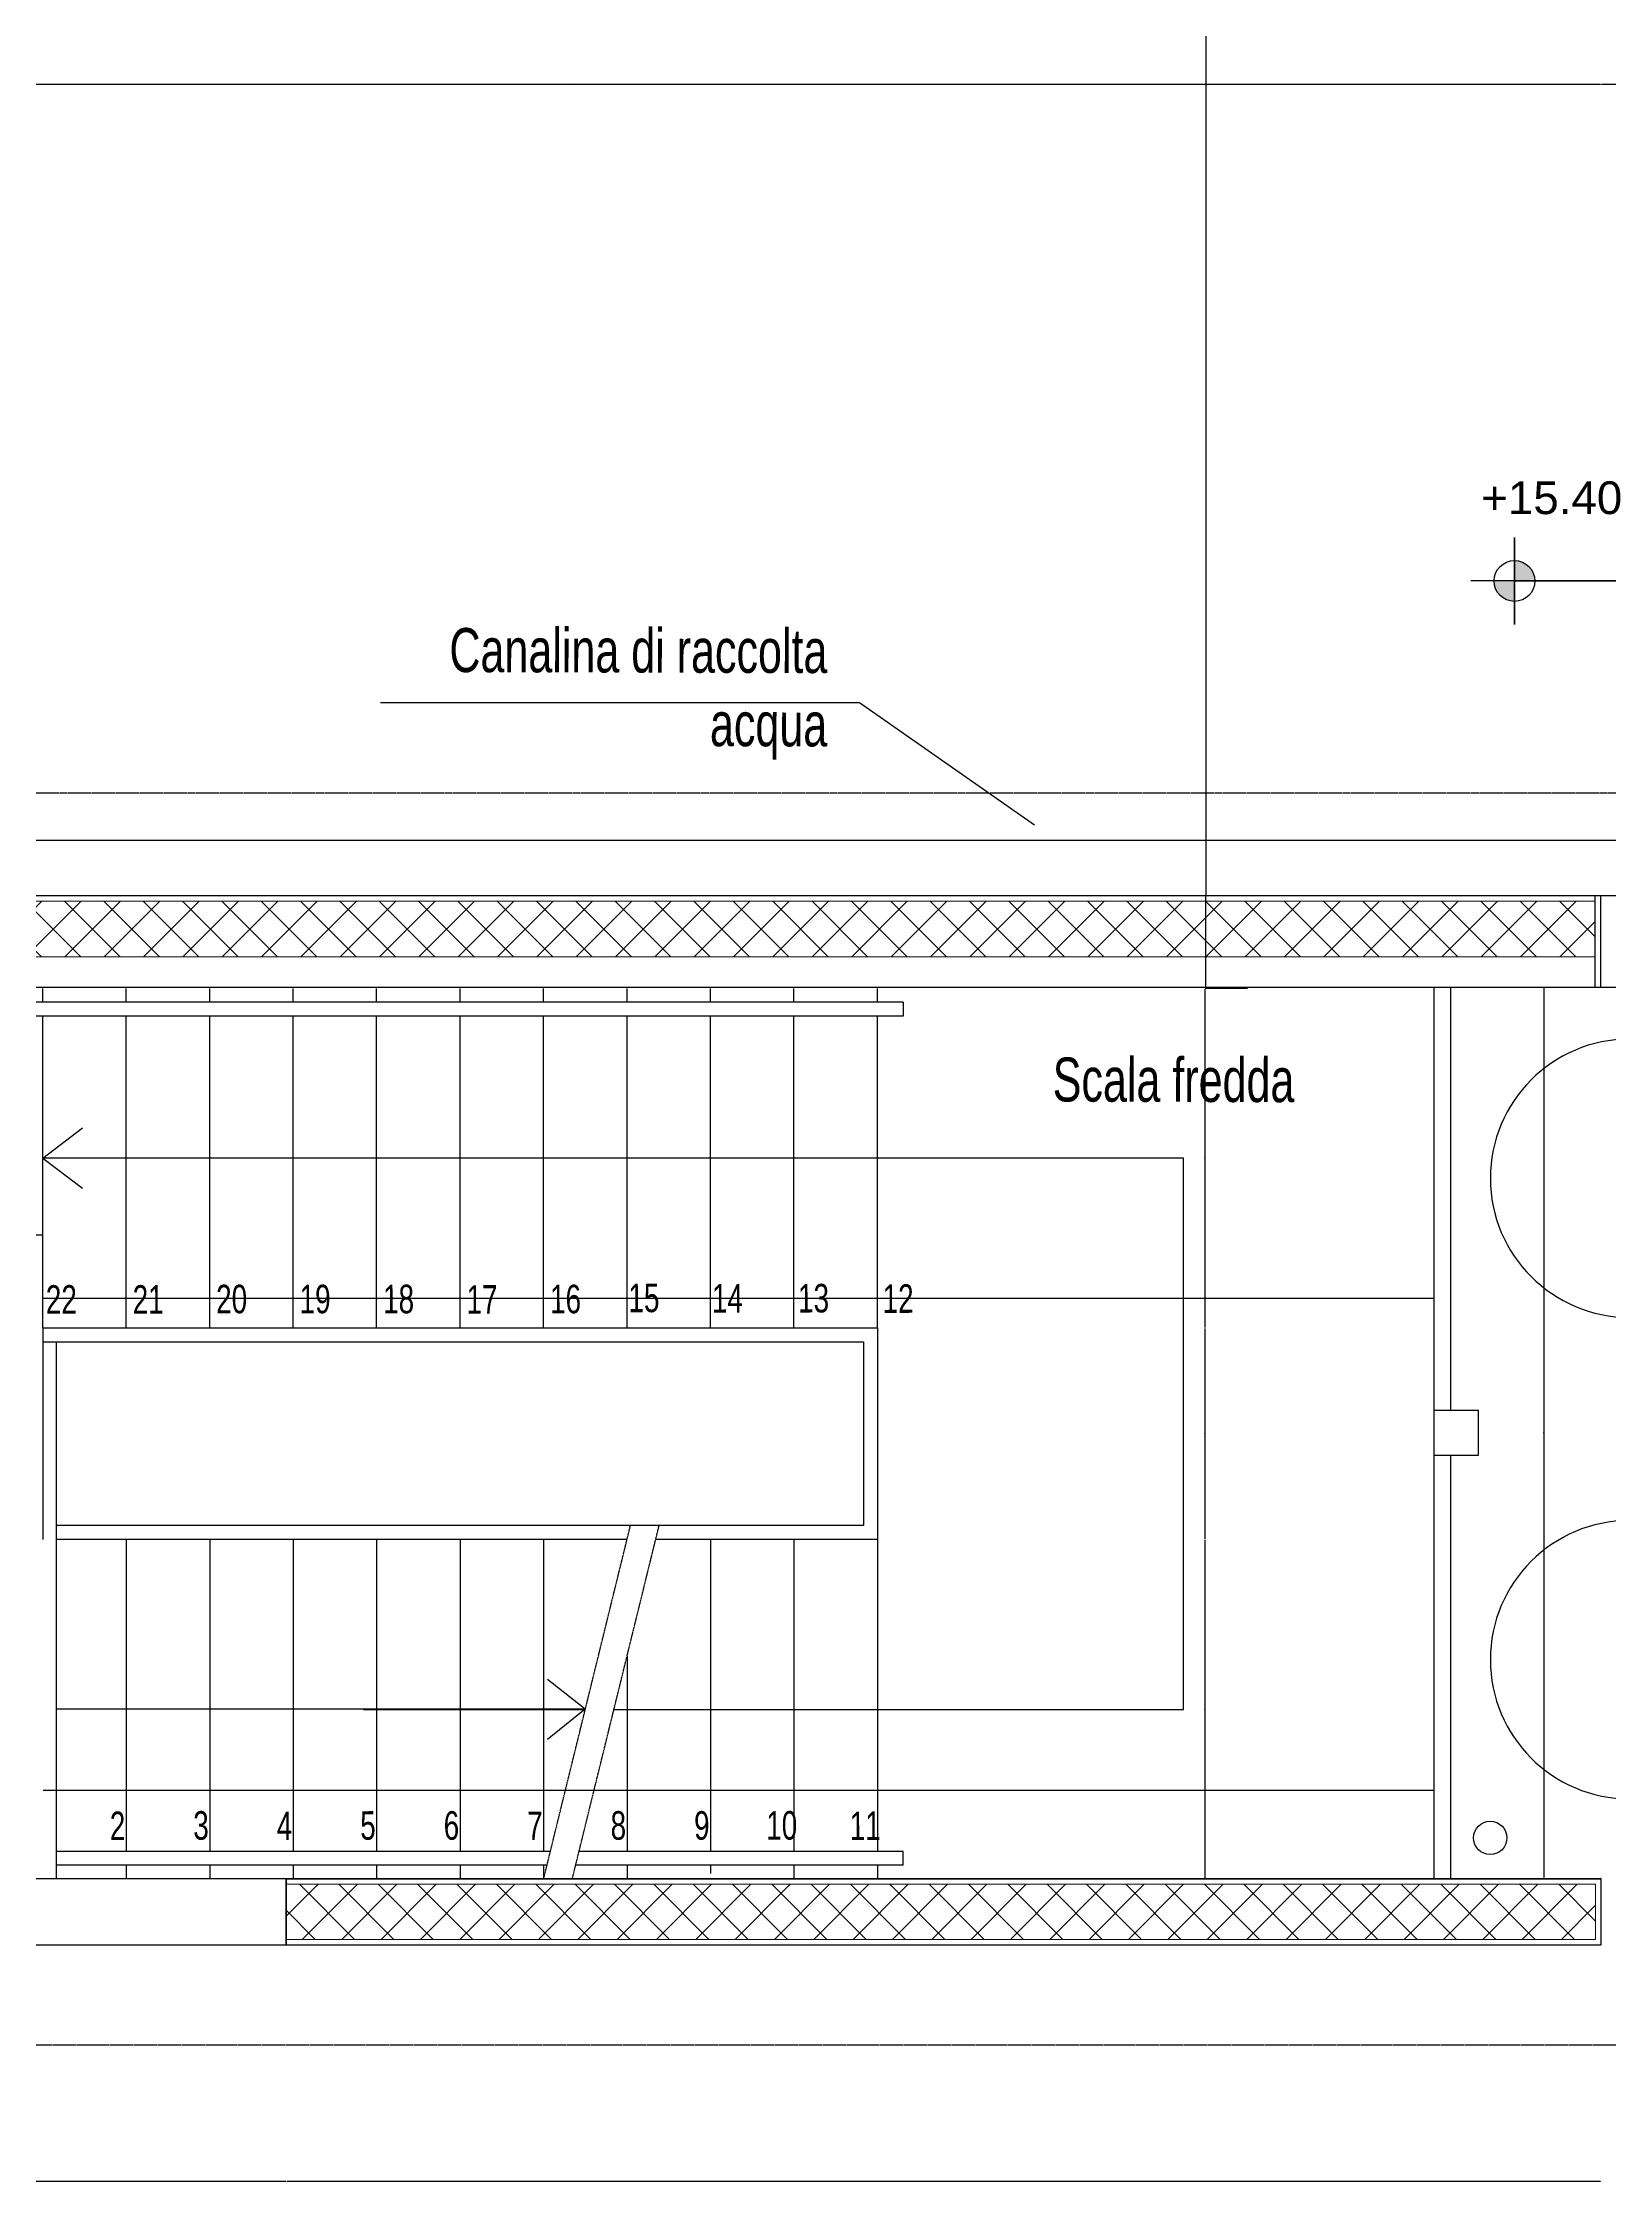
# Model space of a CAD drawing. Header units: millimetres. Extents: x -3782782348 to 131293, y -36553 to 57271.
# Drawn here: x 127922 to 128485, y -29812 to -29044 of the extents above; entities that cross this region are included whole.
import ezdxf

# ---------------------------------------------------------------- set-up
doc = ezdxf.new("R2010")
doc.units = ezdxf.units.MM
doc.header["$LTSCALE"] = 0.01
doc.linetypes.add('DASHDOT', pattern=[25.4, 12.7, -6.35, 0, -6.35])
doc.linetypes.add('HIDDEN', pattern=[0.375, 0.25, -0.125])
doc.layers.get('Defpoints').update_dxf_attribs({"color": 253})
for name, color, linetype, lineweight in [('EPC RETINI PIANO TERRENO DEFINITIVO', 4, 'Continuous', 0), ('EPC TERRENO DEFINITIVO PILASTRI', 2, 'Continuous', 0), ('X_SCALE', 1, 'Continuous', 25)]:
    doc.layers.add(name, color=color, linetype=linetype, lineweight=lineweight)
for name, color, linetype in [('X_cavedi', 1, 'Continuous'), ('X_Esterno', 8, 'Continuous'), ('X_MURI', 8, 'Continuous'), ('X_Proiezini', 1, 'Continuous'), ('X_quote 1', 253, 'Continuous'), ('X_Quote altimetriche', 5, 'Continuous'), ('X_TESTI', 253, 'Continuous')]:
    doc.layers.add(name, color=color, linetype=linetype)
doc.styles.add('QUOTE', font='simplex.shx', dxfattribs={"width": 0.7})
doc.styles.get("Standard").update_dxf_attribs({"font": 'arial.ttf'})
doc.dimstyles.get("Standard").update_dxf_attribs({"dimscale": 0, "dimtxt": 0.18, "dimasz": 0.18, "dimexe": 0.18, "dimexo": 0.0625, "dimgap": 0.09, "dimtad": 1, "dimdec": 0, "dimzin": 0, "dimdsep": 46, "dimtxsty": 'Standard', "dimcen": 0.09, "dimclrd": 256, "dimclre": 256, "dimclrt": 5, "dimadec": 0, "dimazin": 0, "dimtfac": 1, "dimtdec": 0, "dimtix": 1, "dimtofl": 0, "dimtmove": 2, "dimatfit": 3, "dimfxl": 1, "dimtolj": 1, "dimtzin": 0, "dimarcsym": 0})
pattern_1 = [(45, (126193.022, -24575), (-7.071068, 7.071068), []), (135, (126193.022, -24575), (-7.071068, -7.071068), [])]

# ---------------------------------------------------------------- blocks, each defined once
blk = doc.blocks.new('*D98')
at = {"layer": 'Defpoints', "color": 0, "transparency": 16777216}
for p in [(128461.27, -29383.08, 0), (128461.27, -29703.06, 0), (128461.27, -29703.06, 0)]:
    blk.add_point(p, dxfattribs=at)
at = {"layer": 'X_quote 1', "lineweight": -2, "transparency": 16777216}
blk.add_line((128461.27, -29383.26, 0), (128461.27, -29702.88, 0), dxfattribs=at)
at = {"layer": 'X_quote 1', "transparency": 16777216}
for points in [[(128461.24, -29383.26, 0), (128461.3, -29383.26, 0), (128461.27, -29383.08, 0)], [(128461.24, -29702.88, 0), (128461.3, -29702.88, 0), (128461.27, -29703.06, 0)]]:
    blk.add_solid(points, dxfattribs=at)
at = {"layer": 'X_quote 1', "color": 5, "transparency": 16777216, "insert": (128461.09, -29543.07, 0), "char_height": 0.18, "attachment_point": 5, "rotation": 90}
blk.add_mtext('\\A1;320', dxfattribs=at)
blk = doc.blocks.new('*D247')
at = {"layer": 'Defpoints', "color": 0, "transparency": 16777216}
for p in [(128481.75, -29058.46, 0), (127742.27, -29350.08, 0), (128481.75, -29350.08, 0)]:
    blk.add_point(p, dxfattribs=at)
at = {"layer": 'X_quote 1', "lineweight": -2, "transparency": 16777216}
blk.add_line((127742.45, -29058.46, 0), (128481.57, -29058.46, 0), dxfattribs=at)
at = {"layer": 'X_quote 1', "transparency": 16777216}
for points in [[(127742.45, -29058.43, 0), (127742.45, -29058.49, 0), (127742.27, -29058.46, 0)], [(128481.57, -29058.43, 0), (128481.57, -29058.49, 0), (128481.75, -29058.46, 0)]]:
    blk.add_solid(points, dxfattribs=at)
at = {"layer": 'X_quote 1', "color": 5, "transparency": 16777216, "insert": (128112.01, -29058.27, 0), "char_height": 0.18, "attachment_point": 5}
blk.add_mtext('\\A1;739', dxfattribs=at)
blk = doc.blocks.new('*D248')
at = {"layer": 'Defpoints', "color": 0, "transparency": 16777216}
for p in [(128551.81, -29058.46, 0), (128481.75, -29350.08, 0), (128551.81, -29351.07, 0)]:
    blk.add_point(p, dxfattribs=at)
at = {"layer": 'X_quote 1', "lineweight": -2, "transparency": 16777216}
blk.add_line((128481.93, -29058.46, 0), (128551.63, -29058.46, 0), dxfattribs=at)
at = {"layer": 'X_quote 1', "transparency": 16777216}
for points in [[(128481.93, -29058.43, 0), (128481.93, -29058.49, 0), (128481.75, -29058.46, 0)], [(128551.63, -29058.43, 0), (128551.63, -29058.49, 0), (128551.81, -29058.46, 0)]]:
    blk.add_solid(points, dxfattribs=at)
at = {"layer": 'X_quote 1', "color": 5, "transparency": 16777216, "insert": (128516.78, -29058.27, 0), "char_height": 0.18, "attachment_point": 5}
blk.add_mtext('\\A1;70', dxfattribs=at)
blk = doc.blocks.new('*D323')
at = {"layer": 'Defpoints', "color": 0, "transparency": 16777216}
for p in [(127909.25, -29727.06, 0), (128009.25, -29727.06), (128009.25, -29811.93)]:
    blk.add_point(p, dxfattribs=at)
at = {"layer": 'X_quote 1', "lineweight": -2, "transparency": 16777216}
blk.add_line((127909.43, -29811.93), (128009.07, -29811.93), dxfattribs=at)
at = {"layer": 'X_quote 1', "transparency": 16777216}
for points in [[(127909.43, -29811.9), (127909.43, -29811.96), (127909.25, -29811.93)], [(128009.07, -29811.9), (128009.07, -29811.96), (128009.25, -29811.93)]]:
    blk.add_solid(points, dxfattribs=at)
at = {"layer": 'X_quote 1', "color": 5, "transparency": 16777216, "insert": (127959.25, -29811.75), "char_height": 0.18, "attachment_point": 5}
blk.add_mtext('\\A1;100', dxfattribs=at)
blk = doc.blocks.new('*D324')
at = {"layer": 'Defpoints', "color": 0, "transparency": 16777216}
for p in [(128009.25, -29727.06), (128481.8, -29727.06), (128481.8, -29811.93)]:
    blk.add_point(p, dxfattribs=at)
at = {"layer": 'X_quote 1', "lineweight": -2, "transparency": 16777216}
blk.add_line((128009.43, -29811.93), (128481.62, -29811.93), dxfattribs=at)
at = {"layer": 'X_quote 1', "transparency": 16777216}
for points in [[(128009.43, -29811.9), (128009.43, -29811.96), (128009.25, -29811.93)], [(128481.62, -29811.9), (128481.62, -29811.96), (128481.8, -29811.93)]]:
    blk.add_solid(points, dxfattribs=at)
at = {"layer": 'X_quote 1', "color": 5, "transparency": 16777216, "insert": (128245.52, -29811.75), "char_height": 0.18, "attachment_point": 5}
blk.add_mtext('\\A1;473', dxfattribs=at)
blk = doc.blocks.new('*D163')
at = {"layer": 'Defpoints', "color": 0, "transparency": 16777216}
for p in [(128322.22, -29383.4), (128322.21, -29505.35), (128339.44, -29505.35, 0)]:
    blk.add_point(p, dxfattribs=at)
at = {"layer": 'X_quote 1', "lineweight": -2, "transparency": 16777216}
blk.add_line((128339.44, -29383.58, 0), (128339.44, -29505.17, 0), dxfattribs=at)
at = {"layer": 'X_quote 1', "transparency": 16777216}
for points in [[(128339.41, -29383.58, 0), (128339.47, -29383.58, 0), (128339.44, -29383.4, 0)], [(128339.41, -29505.17, 0), (128339.47, -29505.17, 0), (128339.44, -29505.35, 0)]]:
    blk.add_solid(points, dxfattribs=at)
at = {"layer": 'X_quote 1', "color": 5, "transparency": 16777216, "insert": (128339.26, -29444.37, 0), "char_height": 0.18, "attachment_point": 5, "rotation": 90}
blk.add_mtext('\\A1;122', dxfattribs=at)
blk = doc.blocks.new('*D164')
at = {"layer": 'Defpoints', "color": 0, "transparency": 16777216}
for p in [(128322.21, -29505.35), (128339.44, -29581.38), (128339.44, -29581.38, 0)]:
    blk.add_point(p, dxfattribs=at)
at = {"layer": 'X_quote 1', "lineweight": -2, "transparency": 16777216}
blk.add_line((128339.44, -29505.53, 0), (128339.44, -29581.2, 0), dxfattribs=at)
at = {"layer": 'X_quote 1', "transparency": 16777216}
for points in [[(128339.41, -29505.53, 0), (128339.47, -29505.53, 0), (128339.44, -29505.35, 0)], [(128339.41, -29581.2, 0), (128339.47, -29581.2, 0), (128339.44, -29581.38, 0)]]:
    blk.add_solid(points, dxfattribs=at)
at = {"layer": 'X_quote 1', "color": 5, "transparency": 16777216, "insert": (128339.26, -29543.36, 0), "char_height": 0.18, "attachment_point": 5, "rotation": 90}
blk.add_mtext('\\A1;76', dxfattribs=at)
blk = doc.blocks.new('*D165')
at = {"layer": 'Defpoints', "color": 0, "transparency": 16777216}
for p in [(128339.44, -29581.38), (128339.44, -29703.28), (128339.44, -29703.28, 0)]:
    blk.add_point(p, dxfattribs=at)
at = {"layer": 'X_quote 1', "lineweight": -2, "transparency": 16777216}
blk.add_line((128339.44, -29581.56, 0), (128339.44, -29703.1, 0), dxfattribs=at)
at = {"layer": 'X_quote 1', "transparency": 16777216}
for points in [[(128339.41, -29581.56, 0), (128339.47, -29581.56, 0), (128339.44, -29581.38, 0)], [(128339.41, -29703.1, 0), (128339.47, -29703.1, 0), (128339.44, -29703.28, 0)]]:
    blk.add_solid(points, dxfattribs=at)
at = {"layer": 'X_quote 1', "color": 5, "transparency": 16777216, "insert": (128339.26, -29642.33, 0), "char_height": 0.18, "attachment_point": 5, "rotation": 90}
blk.add_mtext('\\A1;122', dxfattribs=at)
blk = doc.blocks.new('*D167')
at = {"layer": 'Defpoints', "color": 0, "transparency": 16777216}
for p in [(128221.74, -29671.49), (128421.75, -29671.47), (128421.75, -29671.49, 0)]:
    blk.add_point(p, dxfattribs=at)
at = {"layer": 'X_quote 1', "lineweight": -2, "transparency": 16777216}
blk.add_line((128221.92, -29671.49, 0), (128421.57, -29671.49, 0), dxfattribs=at)
at = {"layer": 'X_quote 1', "transparency": 16777216}
for points in [[(128221.92, -29671.46, 0), (128221.92, -29671.52, 0), (128221.74, -29671.49, 0)], [(128421.57, -29671.46, 0), (128421.57, -29671.52, 0), (128421.75, -29671.49, 0)]]:
    blk.add_solid(points, dxfattribs=at)
at = {"layer": 'X_quote 1', "color": 5, "transparency": 16777216, "insert": (128321.74, -29671.3, 0), "char_height": 0.18, "attachment_point": 5}
blk.add_mtext('\\A1;200', dxfattribs=at)
blk = doc.blocks.new('*D168')
at = {"layer": 'Defpoints', "color": 0, "transparency": 16777216}
for p in [(127921.74, -29383.08), (128221.74, -29494.71, 0), (128221.74, -29494.72)]:
    blk.add_point(p, dxfattribs=at)
at = {"layer": 'X_quote 1', "lineweight": -2, "transparency": 16777216}
blk.add_line((127921.92, -29494.71, 0), (128221.56, -29494.71, 0), dxfattribs=at)
at = {"layer": 'X_quote 1', "transparency": 16777216}
for points in [[(127921.92, -29494.68, 0), (127921.92, -29494.74, 0), (127921.74, -29494.71, 0)], [(128221.56, -29494.68, 0), (128221.56, -29494.74, 0), (128221.74, -29494.71, 0)]]:
    blk.add_solid(points, dxfattribs=at)
at = {"layer": 'X_quote 1', "color": 5, "transparency": 16777216, "insert": (128071.74, -29494.53, 0), "char_height": 0.18, "attachment_point": 5}
blk.add_mtext('\\A1;300', dxfattribs=at)
blk = doc.blocks.new('*D169')
at = {"layer": 'Defpoints', "color": 0, "transparency": 16777216}
for p in [(128221.74, -29494.72), (128421.74, -29494.7), (128421.74, -29494.71, 0)]:
    blk.add_point(p, dxfattribs=at)
at = {"layer": 'X_quote 1', "lineweight": -2, "transparency": 16777216}
blk.add_line((128221.92, -29494.71, 0), (128421.56, -29494.71, 0), dxfattribs=at)
at = {"layer": 'X_quote 1', "transparency": 16777216}
for points in [[(128221.92, -29494.68, 0), (128221.92, -29494.74, 0), (128221.74, -29494.71, 0)], [(128421.56, -29494.68, 0), (128421.56, -29494.74, 0), (128421.74, -29494.71, 0)]]:
    blk.add_solid(points, dxfattribs=at)
at = {"layer": 'X_quote 1', "color": 5, "transparency": 16777216, "insert": (128321.74, -29494.53, 0), "char_height": 0.18, "attachment_point": 5}
blk.add_mtext('\\A1;200', dxfattribs=at)
blk = doc.blocks.new('*D170')
at = {"layer": 'Defpoints', "color": 0, "transparency": 16777216}
for p in [(127921.74, -29656.49), (128221.74, -29656.49), (128221.74, -29671.49, 0)]:
    blk.add_point(p, dxfattribs=at)
at = {"layer": 'X_quote 1', "lineweight": -2, "transparency": 16777216}
blk.add_line((127921.92, -29671.49, 0), (128221.56, -29671.49, 0), dxfattribs=at)
at = {"layer": 'X_quote 1', "transparency": 16777216}
for points in [[(127921.92, -29671.46, 0), (127921.92, -29671.52, 0), (127921.74, -29671.49, 0)], [(128221.56, -29671.46, 0), (128221.56, -29671.52, 0), (128221.74, -29671.49, 0)]]:
    blk.add_solid(points, dxfattribs=at)
at = {"layer": 'X_quote 1', "color": 5, "transparency": 16777216, "insert": (128071.74, -29671.3, 0), "char_height": 0.18, "attachment_point": 5}
blk.add_mtext('\\A1;300', dxfattribs=at)
blk = doc.blocks.new('*D302')
at = {"layer": 'Defpoints', "color": 0, "transparency": 16777216}
for p in [(127774.27, -29383.08, 0), (127921.74, -29383.08), (127921.74, -29471.86)]:
    blk.add_point(p, dxfattribs=at)
at = {"layer": 'X_quote 1', "lineweight": -2, "transparency": 16777216}
blk.add_line((127774.45, -29471.86), (127921.56, -29471.86), dxfattribs=at)
at = {"layer": 'X_quote 1', "transparency": 16777216}
for points in [[(127774.45, -29471.83), (127774.45, -29471.89), (127774.27, -29471.86)], [(127921.56, -29471.83), (127921.56, -29471.89), (127921.74, -29471.86)]]:
    blk.add_solid(points, dxfattribs=at)
at = {"layer": 'X_quote 1', "color": 5, "transparency": 16777216, "insert": (127848, -29471.68), "char_height": 0.18, "attachment_point": 5}
blk.add_mtext('\\A1;147', dxfattribs=at)
blk = doc.blocks.new('*D201')
at = {"layer": 'Defpoints', "color": 0, "transparency": 16777216}
for p in [(128339.76, -29350.08), (128354.82, -29350.08, 0), (128354.82, -29383.4)]:
    blk.add_point(p, dxfattribs=at)
at = {"layer": 'X_quote 1', "lineweight": -2, "transparency": 16777216}
for p, q in [((128354.76, -29350.08), (128339.58, -29350.08)), ((128339.76, -29383.22), (128339.76, -29350.26)), ((128354.76, -29383.4), (128339.58, -29383.4))]:
    blk.add_line(p, q, dxfattribs=at)
at = {"layer": 'X_quote 1', "transparency": 16777216}
for points in [[(128339.73, -29350.26), (128339.79, -29350.26), (128339.76, -29350.08)], [(128339.73, -29383.22), (128339.79, -29383.22), (128339.76, -29383.4)]]:
    blk.add_solid(points, dxfattribs=at)
at = {"layer": 'X_quote 1', "color": 5, "transparency": 16777216, "insert": (128339.58, -29366.74), "char_height": 0.18, "attachment_point": 5, "rotation": 90}
blk.add_mtext('\\A1;33', dxfattribs=at)
blk = doc.blocks.new('quota altim')
at = {"layer": 'X_Quote altimetriche', "ltscale": 4}
h = blk.add_hatch(color=256, dxfattribs=at)
h.paths.add_polyline_path([(0, 18.7), (0, 0), (18.7, 0, 0.414214)])
h.paths.add_polyline_path([(0, 0), (-18.7, 0, 0.414214), (0, -18.7)])
blk.add_lwpolyline([(0, 0), (0, 40), (0, 40), (0, -40), (0, -40), (0, 0), (40, 0), (149.3, 0), (0, 0), (-40, 0), (-40, 0)], dxfattribs=at)
blk.add_circle((0, 0), 18.7, dxfattribs=at)
blk = doc.blocks.new('*D408')
at = {"layer": 'Defpoints', "color": 0, "transparency": 16777216}
for p in [(128354.76, -24531.1, 0), (128339.76, -29350.08), (128354.76, -29350.08, 0)]:
    blk.add_point(p, dxfattribs=at)
at = {"layer": 'X_quote 1', "lineweight": -2, "transparency": 16777216}
for p, q in [((128354.7, -24531.1), (128339.58, -24531.1)), ((128339.76, -24531.28), (128339.76, -29349.9)), ((128354.7, -29350.08), (128339.58, -29350.08))]:
    blk.add_line(p, q, dxfattribs=at)
at = {"layer": 'X_quote 1', "transparency": 16777216}
for points in [[(128339.73, -24531.28), (128339.79, -24531.28), (128339.76, -24531.1)], [(128339.73, -29349.9), (128339.79, -29349.9), (128339.76, -29350.08)]]:
    blk.add_solid(points, dxfattribs=at)
at = {"layer": 'X_quote 1', "color": 5, "transparency": 16777216, "insert": (128339.58, -26940.59), "char_height": 0.18, "attachment_point": 5, "rotation": 90}
blk.add_mtext('\\A1;4819', dxfattribs=at)

msp = doc.modelspace()

# ---------------------------------------------------------------- hatches: boundary and pattern name
at = {"layer": 'EPC RETINI PIANO TERRENO DEFINITIVO'}
h = msp.add_hatch(dxfattribs=at)
h.set_pattern_fill('_USER', color=256, scale=10, angle=45, style=0, double=1, pattern_type=0)
h.set_pattern_definition(pattern_1)
h.paths.add_polyline_path([(128479.75, -29352.05), (127744.17, -29352.05), (127744.17, -29355.41), (127758.04, -29355.41, -0.414214), (127764.16, -29361.52, -0.414214), (127758.04, -29367.63), (127744.17, -29367.63), (127744.17, -29372.05), (128479.75, -29372.05)])
h = msp.add_hatch(dxfattribs=at)
h.set_pattern_fill('_USER', color=256, scale=10, angle=45, style=0, double=1, pattern_type=0)
h.set_pattern_definition(pattern_1)
h.paths.add_polyline_path([(128479.75, -29705.28), (128009.25, -29705.28), (128009.25, -29725.06), (128011.38, -29725.06), (128479.75, -29725.06)])
h.paths.add_polyline_path([(127909.25, -29705.28), (127744.27, -29705.28), (127744.27, -29725.06), (127909.25, -29725.06)])

# ---------------------------------------------------------------- linework, layer by layer
at = {"layer": 'EPC TERRENO DEFINITIVO PILASTRI'}
for p, q in [((127744.17, -29352.05, 0), (128479.75, -29352.05, 0)), ((128479.75, -29352.05, 0), (128479.75, -29372.05, 0)), ((127744.17, -29372.05, 0), (128479.75, -29372.05, 0))]:
    msp.add_line(p, q, dxfattribs=at)
msp.add_lwpolyline([(128479.8, -29705.28), (128009.25, -29705.28), (128009.25, -29725.06), (128011.38, -29725.06), (128479.8, -29725.06)], close=True, dxfattribs=at)
at = {"layer": 'X_cavedi'}
for centre in [(128442, -29688.6, 0), (128442, -29688.61, 0)]:
    msp.add_circle(centre, 6, dxfattribs=at)
for centre in [(128492.04, -29451.57, 0), (128492.04, -29624.57, 0)]:
    msp.add_arc(centre, 50, 90, 270, dxfattribs=at)
at = {"layer": 'X_Esterno', "elevation": 0}
msp.add_lwpolyline([(127742.27, -29330.08), (128531.81, -29330.08), (128531.81, -24549.36), (128234.2, -24549.36)], dxfattribs=at)
at = {"layer": 'X_MURI', "ltscale": 30}
for p, q in [((128481.75, -29350.08, 0), (127742.27, -29350.08, 0)), ((128479.75, -29383.08, 0), (128479.75, -29350.08, 0)), ((128481.75, -29383.08, 0), (128481.75, -29350.08, 0)), ((128481.75, -29383.08, 0), (127774.27, -29383.08, 0))]:
    msp.add_line(p, q, dxfattribs=at)
at = {"layer": 'X_MURI', "color": 253}
for p, q in [((128009.25, -29727.06, 0), (128009.25, -29703.28, 0)), ((128009.25, -29703.28, 0), (128481.8, -29703.28, 0)), ((128481.75, -29703.06, 0), (128481.8, -29703.06, 0)), ((128481.8, -29727.06, 0), (128481.8, -29703.28, 0)), ((128009.25, -29727.06, 0), (128481.8, -29727.06, 0))]:
    msp.add_line(p, q, dxfattribs=at)
at = {"layer": 'X_MURI', "ltscale": 2}
msp.add_lwpolyline([(128481.8, -29703.28), (128009.25, -29703.28), (128009.25, -29727.06), (128013.38, -29727.06), (128481.8, -29727.06)], close=True, dxfattribs=at)
at = {"layer": 'X_Proiezini', "linetype": 'HIDDEN', "ltscale": 100}
for p, q in [((127671.2, -29313.04, 0), (128534.3, -29313.04, 0)), ((128534.3, -29763.04, 0), (127671.2, -29763.04, 0))]:
    msp.add_line(p, q, dxfattribs=at)
at = {"layer": 'X_Proiezini', "ltscale": 0.5}
for p, q in [((128581.81, -29350.08, 0), (128481.75, -29350.08, 0)), ((128611.81, -29383.08, 0), (128481.75, -29383.08, 0)), ((128009.25, -29703.28, 0), (127909.25, -29703.28, 0)), ((127909.25, -29727.06, 0), (128013.38, -29727.06, 0))]:
    msp.add_line(p, q, dxfattribs=at)
at = {"layer": 'X_SCALE', "ltscale": 0.5}
for p, q in [((128102.97, -29388.29), (127910.82, -29388.29)), ((127921.74, -29388.29), (127921.74, -29383.4)), ((127921.74, -29388.29), (127921.74, -29383.4)), ((127951.74, -29388.29), (127951.74, -29383.4)), ((127981.74, -29388.29), (127981.74, -29383.4)), ((128011.74, -29388.29), (128011.74, -29383.4)), ((128041.74, -29388.29), (128041.74, -29383.4)), ((128071.74, -29388.29), (128071.74, -29383.4)), ((128101.74, -29388.29), (128101.74, -29383.4)), ((128230.98, -29388.29), (128102.97, -29388.29)), ((128131.74, -29388.29), (128131.74, -29383.4)), ((128161.74, -29388.29), (128161.74, -29383.4)), ((128191.74, -29388.29), (128191.74, -29383.4)), ((128221.74, -29388.29), (128221.74, -29383.4)), ((128230.98, -29388.29), (128230.98, -29393.29)), ((128421.74, -29383.08, 0), (128421.75, -29703.08, 0)), ((128427.74, -29383.08, 0), (128427.74, -29535.08, 0)), ((128104.2, -29393.29), (127910.82, -29393.29)), ((127921.74, -29505.35), (127921.74, -29393.29)), ((127921.74, -29505.35), (127921.74, -29393.29)), ((127951.74, -29505.35), (127951.74, -29393.29)), ((127981.74, -29505.35), (127981.74, -29393.29)), ((128011.74, -29505.35), (128011.74, -29393.29)), ((128041.74, -29505.35), (128041.74, -29393.29)), ((128071.74, -29505.35), (128071.74, -29393.29)), ((128101.74, -29505.35), (128101.74, -29393.29)), ((128230.98, -29393.29), (128104.2, -29393.29)), ((128131.74, -29505.35), (128131.74, -29393.29)), ((128161.74, -29505.35), (128161.74, -29393.29)), ((128191.74, -29505.35), (128191.74, -29393.29)), ((128221.74, -29505.35), (128221.74, -29393.29)), ((127921.74, -29505.35), (128221.74, -29505.35, 0)), ((127921.74, -29505.35), (127921.74, -29581.38)), ((128221.74, -29505.35, 0), (128221.74, -29581.38, 0)), ((127921.74, -29510.35), (128216.74, -29510.35, 0)), ((127926.74, -29703.28), (127926.74, -29510.35)), ((128216.74, -29510.35, 0), (128216.74, -29576.38, 0)), ((128427.74, -29551.08, 0), (128427.75, -29703.08, 0)), ((128053.29, -29576.38), (127926.74, -29576.38)), ((128131.74, -29581.38), (127926.74, -29581.38)), ((127951.74, -29581.38), (127951.74, -29693.43)), ((127981.74, -29581.38), (127981.74, -29693.43)), ((128011.74, -29581.38), (128011.74, -29693.43)), ((128041.74, -29581.38), (128041.74, -29581.47)), ((128041.74, -29581.38), (128041.74, -29693.43)), ((128216.74, -29576.38, 0), (128053.29, -29576.38)), ((128071.74, -29581.38), (128071.74, -29693.43)), ((128101.74, -29581.38), (128101.74, -29693.43)), ((128131.74, -29581.38), (128131.74, -29581.38)), ((128221.74, -29581.38, 0), (128142.04, -29581.38)), ((128161.74, -29581.38), (128161.74, -29693.43)), ((128191.74, -29581.38), (128191.74, -29693.43)), ((128221.74, -29581.38), (128221.74, -29693.43)), ((128131.74, -29623.27), (128131.74, -29693.43)), ((128104.2, -29693.43), (127926.74, -29693.43)), ((127926.74, -29698.43), (127926.74, -29693.43)), ((128230.98, -29693.43), (128114.5, -29693.43)), ((128230.98, -29698.43), (128230.98, -29693.43)), ((128102.97, -29698.43), (127926.74, -29698.43)), ((127951.74, -29698.43), (127951.74, -29703.42)), ((127951.74, -29698.43), (127951.74, -29703.43)), ((127951.74, -29698.43), (127951.74, -29703.43)), ((127981.74, -29698.43), (127981.74, -29703.43)), ((128011.74, -29698.43), (128011.74, -29703.43)), ((128041.74, -29698.43), (128041.74, -29703.43)), ((128071.74, -29698.43), (128071.74, -29703.43)), ((128101.74, -29698.43), (128101.74, -29703.43)), ((128230.98, -29698.43), (128113.27, -29698.43)), ((128131.74, -29698.43), (128131.74, -29703.43)), ((128161.74, -29698.43), (128161.74, -29701.38)), ((128191.74, -29698.43), (128191.74, -29703.44)), ((128221.74, -29698.43), (128221.74, -29703.45))]:
    msp.add_line(p, q, dxfattribs=at)
for points in [[(127921.74, -29444.4), (127936.07, -29433.51)], [(128127.03, -29642.43), (128331.74, -29642.43), (128331.74, -29444.4), (127921.74, -29444.4)], [(127921.74, -29444.4), (127936.07, -29455.14)], [(128116.73, -29642.39), (128103.19, -29631.66)], [(128116.74, -29642.4), (127926.74, -29642.4)], [(128037.05, -29642.43), (128116.73, -29642.43)], [(128116.73, -29642.39), (128103.19, -29653.29)]]:
    msp.add_lwpolyline(points, dxfattribs=at)
at = {"layer": 'X_SCALE', "ltscale": 0.5, "elevation": 0}
msp.add_lwpolyline([(128421.74, -29551.08), (128437.74, -29551.08), (128437.74, -29535.08), (128421.74, -29535.08)], close=True, dxfattribs=at)
at = {"layer": 'X_SCALE', "linetype": 'DASHDOT'}
for points in [[(128101.74, -29703.43), (128132.98, -29576.35)], [(128112.04, -29703.43), (128143.28, -29576.35)]]:
    msp.add_lwpolyline(points, dxfattribs=at)
at = {"layer": 'X_TESTI'}
for p, q in [((128043.11, -29280.63, 0), (128215.26, -29280.63, 0)), ((128215.26, -29280.63, 0), (128278.18, -29324.63, 0))]:
    msp.add_line(p, q, dxfattribs=at)

# ---------------------------------------------------------------- block references
at = {"layer": 'X_Quote altimetriche', "xscale": 0.3919999999943684, "yscale": 0.3919999999943684, "zscale": 0.3919999999943684}
msp.add_blockref('quota altim', (128450.69, -29236.97), dxfattribs=at)

# ---------------------------------------------------------------- texts
at = {"layer": 'X_Quote altimetriche', "ltscale": 4, "insert": (128438.74, -29201.18), "char_height": 11.76, "width": 112.7992, "attachment_point": 1}
msp.add_mtext('{\\fArial|b0|i0|c0|p34;+15.40}', dxfattribs=at)
at = {"layer": 'X_TESTI', "style": 'QUOTE'}
for s, insert, char_height, width, attachment_point, rotation in [('{\\fArial|b0|i0|c0|p34;\\H10.9x;Canalina di raccolta\\Pacqua}', (128203.66, -29301.19, 0), 1.4515, 214.705, 9, 359.85091), ('{\\fArial|b0|i0|c0|p34;\\H10.9x;Scala fredda}', (128371.58, -29424.45, 0), 1.4515, 214.705, 9, 359.85091), ('{\\fArial|b0|i0|c0|p34;\\H10.9x;22}', (127922.87, -29500.28, 0), 0.9412, 112.266, 7, 0.28019), ('{\\fArial|b0|i0|c0|p34;\\H10.9x;21}', (127954.08, -29500.28, 0), 0.9412, 112.266, 7, 0.28019), ('{\\fArial|b0|i0|c0|p34;\\H10.9x;20}', (127984.08, -29500.28, 0), 0.9412, 112.266, 7, 0.28019), ('{\\fArial|b0|i0|c0|p34;\\H10.9x;19}', (128014.08, -29500.28, 0), 0.9412, 112.266, 7, 0.28019), ('{\\fArial|b0|i0|c0|p34;\\H10.9x;18}', (128044.08, -29500.28, 0), 0.9412, 112.266, 7, 0.28019), ('{\\fArial|b0|i0|c0|p34;\\H10.9x;17}', (128074.08, -29500.28, 0), 0.9412, 112.266, 7, 0.28019), ('{\\fArial|b0|i0|c0|p34;\\H10.9x;16}', (128104.08, -29500.28, 0), 0.9412, 112.266, 7, 0.28019), ('{\\fArial|b0|i0|c0|p34;\\H10.9x;15}', (128132.26, -29499.87, 0), 0.9412, 112.266, 7, 0.28019), ('{\\fArial|b0|i0|c0|p34;\\H10.9x;14}', (128162.26, -29499.87, 0), 0.9412, 112.266, 7, 0.28019), ('{\\fArial|b0|i0|c0|p34;\\H10.9x;13}', (128193.23, -29499.98, 0), 0.9412, 112.266, 7, 0.28019), ('{\\fArial|b0|i0|c0|p34;\\H10.9x;12}', (128223.61, -29499.98, 0), 0.9412, 112.266, 7, 0.28019), ('{\\fArial|b0|i0|c0|p34;\\H10.9x;2}', (127945.86, -29689.41, 0), 0.9412, 112.266, 7, 0.28019), ('{\\fArial|b0|i0|c0|p34;\\H10.9x;3}', (127975.86, -29689.41, 0), 0.9412, 112.266, 7, 0.28019), ('{\\fArial|b0|i0|c0|p34;\\H10.9x;4}', (128005.86, -29689.41, 0), 0.9412, 112.266, 7, 0.28019), ('{\\fArial|b0|i0|c0|p34;\\H10.9x;5}', (128035.86, -29689.41, 0), 0.9412, 112.266, 7, 0.28019), ('{\\fArial|b0|i0|c0|p34;\\H10.9x;6}', (128065.86, -29689.41, 0), 0.9412, 112.266, 7, 0.28019), ('{\\fArial|b0|i0|c0|p34;\\H10.9x;7}', (128095.86, -29689.41, 0), 0.9412, 112.266, 7, 0.28019), ('{\\fArial|b0|i0|c0|p34;\\H10.9x;8}', (128125.86, -29689.41, 0), 0.9412, 112.266, 7, 0.28019), ('{\\fArial|b0|i0|c0|p34;\\H10.9x;9}', (128155.86, -29689.41, 0), 0.9412, 112.266, 7, 0.28019), ('{\\fArial|b0|i0|c0|p34;\\H10.9x;10}', (128181.79, -29689.41, 0), 0.9412, 112.266, 7, 0.28019), ('{\\fArial|b0|i0|c0|p34;\\H10.9x;11}', (128211.79, -29689.41, 0), 0.9412, 112.266, 7, 0.28019)]:
    msp.add_mtext(s, dxfattribs=dict(at, insert=insert, char_height=char_height, width=width, attachment_point=attachment_point, rotation=rotation))

# ---------------------------------------------------------------- dimensions: what is measured, and where the dimension line sits
at = {"layer": 'X_quote 1'}
for base, p1, p2, override, picture, middle in [((128339.76, -29350.08), (128354.76, -24531.1, 0), (128354.76, -29350.08, 0), {"dimscale": 1}, '*D408', (128339.58, -26940.59)), ((128339.76, -29350.08), (128354.82, -29383.4), (128354.82, -29350.08, 0), {"dimscale": 1}, '*D201', (128339.58, -29366.74)), ((128339.44, -29505.35, 0), (128322.22, -29383.4), (128322.21, -29505.35), {"dimscale": 1, "dimse1": 1, "dimse2": 1}, '*D163', (128339.26, -29444.37, 0)), ((128461.27, -29703.06, 0), (128461.27, -29383.08, 0), (128461.27, -29703.06, 0), {"dimscale": 1, "dimse1": 1, "dimse2": 1}, '*D98', (128461.09, -29543.07, 0)), ((128339.44, -29581.38, 0), (128322.21, -29505.35), (128339.44, -29581.38), {"dimscale": 1, "dimse1": 1, "dimse2": 1}, '*D164', (128339.26, -29543.36, 0)), ((128339.44, -29703.28, 0), (128339.44, -29581.38), (128339.44, -29703.28), {"dimscale": 1, "dimse1": 1, "dimse2": 1}, '*D165', (128339.26, -29642.33, 0))]:
    dim = msp.add_linear_dim(base=base, p1=p1, p2=p2, angle=90, dimstyle='Standard', override=override, dxfattribs=at)
    dim.commit()
    dim.dimension.update_dxf_attribs({"geometry": picture, "text_midpoint": middle})
for base, p1, p2, picture, middle in [((128481.75, -29058.46, 0), (127742.27, -29350.08, 0), (128481.75, -29350.08, 0), '*D247', (128112.01, -29058.27, 0)), ((128551.81, -29058.46, 0), (128481.75, -29350.08, 0), (128551.81, -29351.07, 0), '*D248', (128516.78, -29058.27, 0)), ((127921.74, -29471.86), (127774.27, -29383.08, 0), (127921.74, -29383.08), '*D302', (127848, -29471.68)), ((128221.74, -29494.71, 0), (127921.74, -29383.08), (128221.74, -29494.72), '*D168', (128071.74, -29494.53, 0)), ((128421.74, -29494.71, 0), (128221.74, -29494.72), (128421.74, -29494.7), '*D169', (128321.74, -29494.53, 0)), ((128221.74, -29671.49, 0), (127921.74, -29656.49), (128221.74, -29656.49), '*D170', (128071.74, -29671.3, 0)), ((128421.75, -29671.49, 0), (128221.74, -29671.49), (128421.75, -29671.47), '*D167', (128321.74, -29671.3, 0)), ((128009.25, -29811.93), (127909.25, -29727.06, 0), (128009.25, -29727.06), '*D323', (127959.25, -29811.75)), ((128481.8, -29811.93), (128009.25, -29727.06), (128481.8, -29727.06), '*D324', (128245.52, -29811.75))]:
    dim = msp.add_linear_dim(base=base, p1=p1, p2=p2, dimstyle='Standard', override={"dimscale": 1, "dimse1": 1, "dimse2": 1}, dxfattribs=at)
    dim.commit()
    dim.dimension.update_dxf_attribs({"geometry": picture, "text_midpoint": middle})

doc.saveas('drawing.dxf')
